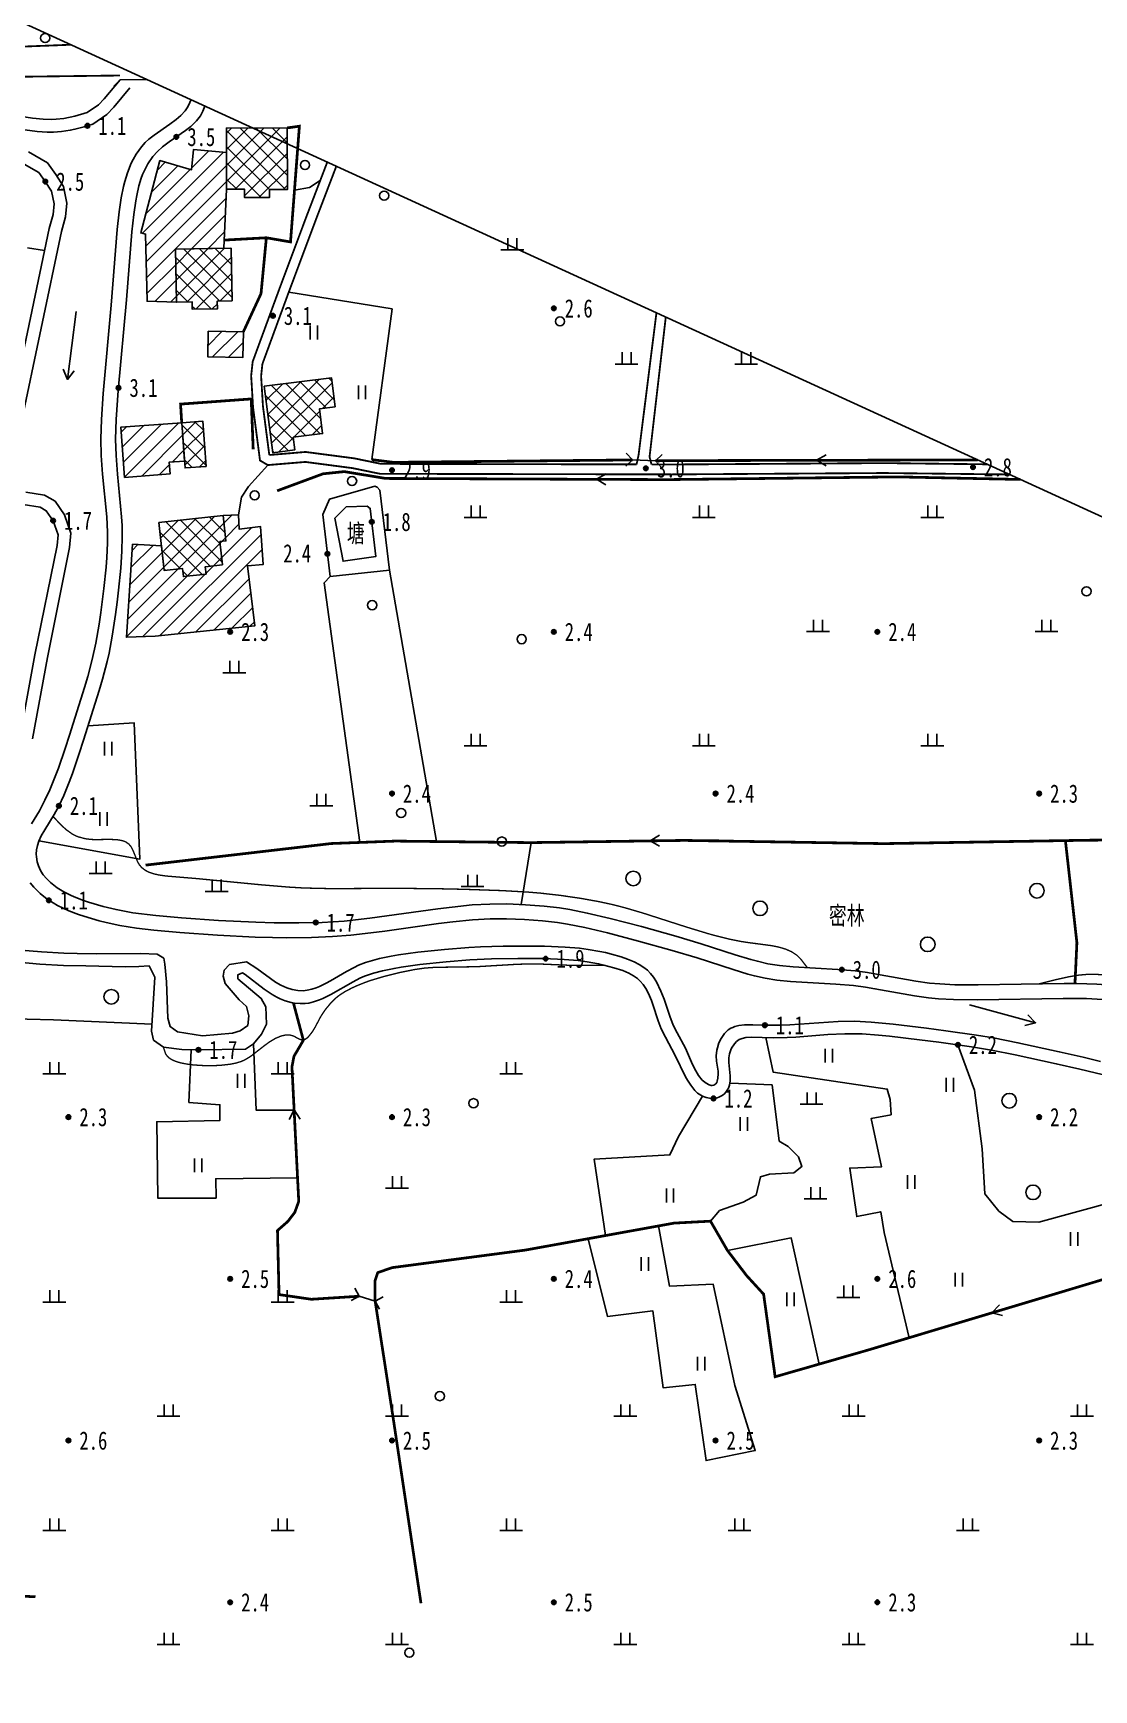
# Model space of a CAD drawing. Header units: metres. Extents: x 494039 to 619385, y 3351420 to 3402703.
# Drawn here: x 589162.9 to 589395.2, y 3393189.7 to 3393552.6 of the extents above; entities that cross this region are included whole.
import ezdxf
from ezdxf.enums import TextEntityAlignment as Align

# ---------------------------------------------------------------- set-up
doc = ezdxf.new("R2010")
doc.units = ezdxf.units.M
for name, pattern in [('2180', [0]), ('2430', [0]), ('8521', [0]), ('9610', [0])]:
    doc.linetypes.add(name, pattern=pattern)
for name, color, linetype in [('210100', 130, 'Continuous'), ('220200', 130, 'Continuous'), ('220900', 130, '2180'), ('230102', 141, 'Continuous'), ('261301', 141, 'Continuous'), ('310300', 8, 'Continuous'), ('310500', 8, 'Continuous'), ('380201', 8, '2430'), ('420500', 8, 'Continuous'), ('430300', 8, 'Continuous'), ('510301', 8, 'Continuous'), ('720100', 8, 'Continuous'), ('760201', 8, '8521'), ('810100', 8, '9610'), ('810302', 8, 'Continuous'), ('810501', 8, 'Continuous'), ('810502', 8, 'Continuous'), ('810600', 8, 'Continuous'), ('范围线', 8, 'Continuous')]:
    doc.layers.add(name, color=color, linetype=linetype)
doc.layers.add('710101', color=8, linetype='Continuous', lineweight=0)
pattern_1 = [(45, (0, 0), (-1.767766953, 1.767766953), []), (135, (0, 0), (-1.767766953, -1.767766953), [])]
pattern_2 = [(45, (0, 0), (-1.767766953, 1.767766953), [])]

# ---------------------------------------------------------------- blocks, each defined once
blk = doc.blocks.new('gc170')
at = {"linetype": 'Continuous'}
blk.add_circle((0, 0), 0.5, dxfattribs=at)
blk = doc.blocks.new('gu')
at = {"flags": 128}
for points in [[(3.75, 0), (-3.75, 0)], [(2.71, -0.6), (3.75, 0), (3.75, 0), (2.71, 0.6)]]:
    blk.add_lwpolyline(points, dxfattribs=at)
blk = doc.blocks.new('p_point')
for radius in [0.25, 0.2, 0.15, 0.1, 0.05]:
    blk.add_circle((0, 0), radius)
blk.add_point((0, 0))
blk = doc.blocks.new('vm')
at = {"linetype": 'Continuous'}
for p, q in [((1.25, 0), (-1.25, 0)), ((-0.5, 0), (-0.5, 1.3)), ((0.5, 1.3), (0.5, 0))]:
    blk.add_line(p, q, dxfattribs=at)
blk = doc.blocks.new('v1')
blk.add_circle((0, 0), 0.8)
blk = doc.blocks.new('ve')
at = {"color": 0, "linetype": 'Continuous'}
for p, q in [((-0.4, 1.5), (-0.4, 0)), ((0.4, 0), (0.4, 1.5))]:
    blk.add_line(p, q, dxfattribs=at)
blk = doc.blocks.new('1-3&1-4')
at = {"layer": '310300', "linetype": 'Continuous'}
h = blk.add_hatch(dxfattribs=at)
h.set_pattern_fill('ANSI31', color=8, scale=20, style=0)
h.set_pattern_definition(pattern_2)
h.paths.add_polyline_path([(589194.3154, 3393493.6277), (589187.878, 3393493.8439), (589187.5489, 3393508.5746), (589186.4876, 3393508.8322), (589190.687, 3393524.6682), (589197.6338, 3393522.6631), (589198.0729, 3393527.1309), (589205.2813, 3393526.4192), (589205.3072, 3393518.3881), (589204.7002, 3393505.4847), (589194.0874, 3393505.2769)])
h = blk.add_hatch(dxfattribs=at)
h.set_pattern_fill('ANSI31', color=8, scale=20, style=0)
h.set_pattern_definition(pattern_2)
h.paths.add_polyline_path([(589201.2917, 3393487.309), (589208.9766, 3393487.1752), (589208.8786, 3393481.5486), (589201.1937, 3393481.6824)])
h = blk.add_hatch(dxfattribs=at)
h.set_pattern_fill('ANSI31', color=8, scale=20, style=0)
h.set_pattern_definition(pattern_2)
h.paths.add_polyline_path([(589196.1033, 3393458.8485), (589192.7213, 3393458.595), (589192.9134, 3393456.0325), (589182.9457, 3393455.2853), (589182.1239, 3393466.2489), (589195.4736, 3393467.2495)])
h = blk.add_hatch(dxfattribs=at)
h.set_pattern_fill('ANSI31', color=8, scale=20, style=0)
h.set_pattern_definition(pattern_2)
h.paths.add_polyline_path([(589191.043, 3393440.2641), (589184.7032, 3393440.614), (589183.3488, 3393420.2544), (589189.6848, 3393420.5147), (589211.5204, 3393422.7708), (589209.8637, 3393435.8735), (589213.3094, 3393436.1609), (589212.7326, 3393444.4907), (589208.0502, 3393443.957), (589207.9151, 3393447.0443), (589204.527, 3393446.9199), (589205.1452, 3393441.3507), (589203.8288, 3393441.2045), (589204.3914, 3393436.1368), (589200.6259, 3393435.7188), (589200.8051, 3393434.1051), (589195.8409, 3393433.554), (589195.6477, 3393435.2946), (589191.644, 3393434.8501)])
at = {"layer": '310500', "linetype": 'Continuous'}
h = blk.add_hatch(dxfattribs=at)
h.set_pattern_fill('ANSI37', color=8, scale=20, style=0)
h.set_pattern_definition(pattern_1)
h.paths.add_polyline_path([(589214.6843, 3393518.3186), (589214.69, 3393516.5705), (589209.2324, 3393516.5529), (589209.2265, 3393518.4007), (589205.3072, 3393518.3881), (589205.264, 3393531.785), (589218.5902, 3393531.828), (589218.6337, 3393518.3314)])
h = blk.add_hatch(dxfattribs=at)
h.set_pattern_fill('ANSI37', color=8, scale=20, style=0)
h.set_pattern_definition(pattern_1)
h.paths.add_polyline_path([(589206.2775, 3393505.5156), (589206.5035, 3393493.9722), (589203.2685, 3393493.9089), (589203.302, 3393492.196), (589197.7965, 3393492.0882), (589197.765, 3393493.6952), (589194.3154, 3393493.6277), (589194.0874, 3393505.2769)])
h = blk.add_hatch(dxfattribs=at)
h.set_pattern_fill('ANSI37', color=8, scale=20, style=0)
h.set_pattern_definition(pattern_1)
h.paths.add_polyline_path([(589229.0683, 3393470.7175), (589225.6337, 3393470.2802), (589226.3216, 3393464.8769), (589219.8866, 3393464.0577), (589220.24, 3393461.2814), (589215.4097, 3393460.6665), (589213.5564, 3393475.2243), (589228.2564, 3393477.0956)])
h = blk.add_hatch(dxfattribs=at)
h.set_pattern_fill('ANSI37', color=8, scale=20, style=0)
h.set_pattern_definition(pattern_1)
h.paths.add_polyline_path([(589200.8082, 3393457.6951), (589196.2156, 3393457.3508), (589195.4736, 3393467.2495), (589200.0663, 3393467.5937)])
h = blk.add_hatch(dxfattribs=at)
h.set_pattern_fill('ANSI37', color=8, scale=20, style=0)
h.set_pattern_definition(pattern_1)
h.paths.add_polyline_path([(589200.6259, 3393435.7188), (589200.8051, 3393434.1051), (589195.8409, 3393433.554), (589195.6477, 3393435.2946), (589191.644, 3393434.8501), (589190.4773, 3393445.3603), (589204.527, 3393446.9199), (589205.1452, 3393441.3507), (589203.8288, 3393441.2045), (589204.3914, 3393436.1368)])
at = {"layer": '210100', "color": 141, "linetype": 'Continuous', "elevation": 0.8, "flags": 128}
for points in [[(589184.1072, 3393540.6129), (589180.5795, 3393536.3808), (589179.0624, 3393534.7917), (589175.9933, 3393532.6592), (589174.0913, 3393532.0763), (589172.0874, 3393531.5457), (589171.0587, 3393531.3224), (589169.1414, 3393531.0238), (589167.4052, 3393530.8901), (589165.9874, 3393530.8909), (589163.8485, 3393531.0387), (589161.1043, 3393531.3858)], [(589161.9159, 3393526.5714), (589166.0682, 3393524.1558), (589167.9002, 3393521.6255), (589169.5642, 3393519.0006), (589170.3407, 3393515.356), (589170.0351, 3393512.3301), (589169.1482, 3393509.1472), (589160.2806, 3393466.8012)], [(589161.3091, 3393452.0338), (589165.443, 3393451.3918), (589167.7501, 3393450.065), (589169.8023, 3393447.0569), (589171.2152, 3393443.0349), (589170.9335, 3393439.9311), (589166.0542, 3393415.8485), (589162.7661, 3393398.0076)], [(589397.1149, 3393340.9418), (589393.5987, 3393341.1107), (589388.5032, 3393341.1577), (589369.7088, 3393340.8586), (589364.5002, 3393340.9144), (589361.1971, 3393341.0748), (589358.9794, 3393341.2752), (589355.9573, 3393341.6902), (589347.2527, 3393343.2515), (589345.2386, 3393343.5878), (589342.5429, 3393343.9616), (589338.7368, 3393344.2976), (589328.8124, 3393344.861), (589325.7857, 3393345.1641), (589323.2411, 3393345.5657), (589320.8847, 3393346.0973), (589319.4226, 3393346.4887), (589316.2245, 3393347.4534), (589308.3721, 3393350.0176), (589302.8569, 3393351.6675), (589295.469, 3393353.719), (589288.6731, 3393355.4854), (589283.709, 3393356.6555), (589279.9628, 3393357.408), (589277.7528, 3393357.7652), (589274.4902, 3393358.1504), (589270.5513, 3393358.446), (589266.6018, 3393358.5922), (589262.9834, 3393358.5828), (589259.1774, 3393358.3752), (589254.8276, 3393357.9334), (589251.7262, 3393357.5434), (589239.9539, 3393355.8946), (589236.854, 3393355.4842), (589232.5077, 3393354.9881), (589228.5082, 3393354.6782), (589223.9279, 3393354.4978), (589218.4234, 3393354.4405), (589215.3646, 3393354.4756), (589211.5506, 3393354.5912), (589203.2916, 3393355.0068), (589195.0432, 3393355.5663), (589189.3488, 3393356.0781), (589185.569, 3393356.5358), (589181.9574, 3393357.1359), (589178.8997, 3393357.7961), (589177.3807, 3393358.1752), (589174.018, 3393359.1537), (589172.8786, 3393359.5382), (589170.7924, 3393360.3337), (589168.3071, 3393361.4945), (589166.3897, 3393362.6365), (589165.6466, 3393363.165), (589164.4671, 3393364.1302), (589163.073, 3393365.5363), (589162.315, 3393366.4869)], [(589162.57, 3393379.3615), (589164.3328, 3393382.2676), (589165.5328, 3393384.5443), (589166.5937, 3393386.8656), (589167.1821, 3393388.2739), (589168.4577, 3393391.591), (589169.9694, 3393395.8975), (589170.9294, 3393398.7845), (589174.2177, 3393409.2777), (589174.9115, 3393411.6628), (589175.8996, 3393415.3707), (589176.6891, 3393418.9611), (589177.4078, 3393423.0979), (589177.7917, 3393425.6972), (589178.4488, 3393430.9132), (589178.9115, 3393435.6175), (589179.0647, 3393437.7096), (589179.2055, 3393440.8478), (589179.2096, 3393443.312), (589179.042, 3393446.6632), (589178.1579, 3393455.9671), (589177.8475, 3393460.0606), (589177.7663, 3393463.691), (589177.8995, 3393467.9749), (589178.2796, 3393473.6877), (589180.0102, 3393492.9684), (589181.3376, 3393509.5512), (589181.7664, 3393513.4119), (589182.241, 3393516.5322), (589182.7417, 3393518.9949), (589183.021, 3393520.1182), (589183.5728, 3393521.9611), (589184.4188, 3393524.1042), (589184.8121, 3393524.9038), (589185.4772, 3393526.066), (589186.6489, 3393527.6998), (589187.4754, 3393528.6144), (589188.2702, 3393529.3507), (589189.4226, 3393530.2647), (589192.883, 3393532.6446), (589194.2442, 3393533.648), (589195.31, 3393534.5726), (589196.2354, 3393535.5916), (589196.8215, 3393536.4658), (589197.2628, 3393537.3795), (589197.4723, 3393537.9311), (589197.4931, 3393538.0016)], [(589158.4625, 3393351.8957), (589164.7875, 3393351.3183), (589169.6834, 3393351.0507), (589172.5502, 3393350.9563), (589176.8514, 3393350.9007), (589186.5476, 3393350.9824), (589190.091, 3393350.8689)], [(589190.091, 3393350.8689), (589191.5277, 3393349.9601), (589191.7923, 3393348.6372), (589192.1451, 3393344.7566), (589192.4097, 3393336.8191), (589192.9389, 3393334.967), (589194.5264, 3393333.8205), (589199.9944, 3393332.9386), (589206.609, 3393333.5559), (589208.2847, 3393334.0851), (589209.9604, 3393335.2316), (589210.1368, 3393337.3483), (589209.6958, 3393339.3768), (589208.0201, 3393340.8761), (589205.0215, 3393344.4038), (589204.5805, 3393345.9913), (589204.7569, 3393347.3143), (589205.9034, 3393348.549), (589209.657, 3393349.1594)], [(589209.657, 3393349.1594), (589211.8879, 3393347.7212), (589216.0221, 3393344.7291), (589217.1598, 3393344.05), (589218.5232, 3393343.4377), (589219.6949, 3393343.089), (589220.8936, 3393342.8856), (589222.087, 3393342.8456), (589222.9431, 3393342.9314), (589223.9495, 3393343.1498), (589224.9348, 3393343.4702), (589225.6628, 3393343.7644), (589227.0979, 3393344.4573), (589228.0441, 3393344.9745), (589231.5752, 3393347.0504), (589233.2459, 3393347.957), (589234.2172, 3393348.4163), (589235.704, 3393348.9985), (589236.7119, 3393349.3254), (589238.7575, 3393349.8688), (589241.3545, 3393350.4004), (589242.927, 3393350.6654), (589247.1525, 3393351.2483), (589253.0011, 3393351.8759), (589258.3314, 3393352.3132), (589260.9165, 3393352.4606), (589265.893, 3393352.6016), (589269.0576, 3393352.6275), (589274.9271, 3393352.5727), (589279.4274, 3393352.3982), (589282.5613, 3393352.1433), (589284.4706, 3393351.898), (589287.0189, 3393351.4535), (589288.2875, 3393351.182), (589289.5521, 3393350.8746), (589291.7097, 3393350.2494), (589293.0599, 3393349.7764), (589294.5166, 3393349.1648), (589295.6758, 3393348.5665), (589296.6535, 3393347.943), (589297.452, 3393347.3066), (589298.1417, 3393346.6081), (589298.7641, 3393345.8169), (589299.4217, 3393344.7878), (589300.4225, 3393342.7719), (589301.1161, 3393340.9985), (589302.3407, 3393337.272), (589303.1042, 3393335.2886), (589303.9425, 3393333.6199), (589305.7789, 3393330.2654), (589307.3546, 3393326.6979), (589308.0553, 3393325.2604), (589308.6523, 3393324.2706), (589309.4679, 3393323.2669), (589310.3067, 3393322.5851), (589310.9574, 3393322.248), (589311.3959, 3393322.1031), (589311.6436, 3393322.0769), (589312.0207, 3393322.1596), (589312.4276, 3393322.4418), (589312.6437, 3393322.7639), (589312.7401, 3393323.0003), (589312.9044, 3393323.709), (589312.9468, 3393324.6674), (589312.9082, 3393325.2033), (589312.598, 3393327.3795), (589312.524, 3393328.6061), (589312.6535, 3393329.8142), (589312.7747, 3393330.3481), (589313.1214, 3393331.3898), (589313.5945, 3393332.3698), (589314.346, 3393333.4553), (589315.164, 3393334.242), (589315.7451, 3393334.6175), (589316.1461, 3393334.8102), (589316.5644, 3393334.968), (589317.4456, 3393335.1936), (589318.6934, 3393335.3461), (589320.4975, 3393335.3732), (589323.5835, 3393335.2656), (589326.737, 3393335.2968), (589328.6648, 3393335.3848), (589339.2187, 3393336.0846), (589342.8224, 3393336.1356), (589346.4432, 3393335.9534), (589351.2879, 3393335.5028), (589358.5682, 3393334.6386), (589362.8153, 3393334.0831), (589369.4782, 3393333.1265), (589373.2563, 3393332.4914), (589378.5638, 3393331.4402), (589387.6269, 3393329.4591), (589392.9009, 3393328.2536), (589396.6581, 3393327.3631)]]:
    blk.add_lwpolyline(points, dxfattribs=at)
at = {"layer": '220200', "color": 141, "linetype": 'Continuous', "const_width": 0.6, "flags": 128}
for points in [[(589216.3702, 3393452.3379), (589226.4304, 3393456.0649), (589231.0863, 3393456.545), (589240.1214, 3393455.0451), (589301.8038, 3393454.7891), (589352.3306, 3393455.3856), (589379.1102, 3393454.8253)], [(589299.2007, 3393458.938), (589369.7866, 3393459.0953)], [(589187.5568, 3393370.3446), (589228.2483, 3393375.0781), (589242.2747, 3393375.6154), (589271.9756, 3393375.2768), (589305.5245, 3393375.7617), (589349.2176, 3393375.0551), (589394.0279, 3393375.8041), (589417.3594, 3393376.0066)], [(589388.9784, 3393375.7197), (589391.4926, 3393353.3529), (589391.0718, 3393344.3955)], [(589219.9311, 3393340.1764), (589222.1166, 3393331.9875), (589220.0483, 3393328.4624), (589219.6131, 3393326.167), (589221.1006, 3393296.6952), (589220.2348, 3393294.2874), (589218.6906, 3393292.277), (589216.4444, 3393290.3133), (589216.7816, 3393276.2763), (589223.8696, 3393275.2523), (589234.353, 3393275.9182)], [(589247.8661, 3393208.6637), (589241.7737, 3393249.2585), (589237.8245, 3393274.8727), (589237.7796, 3393279.2714), (589238.4085, 3393281.0893), (589241.5271, 3393282.1777), (589270.7793, 3393286.0344), (589303.2787, 3393291.933), (589311.2626, 3393292.3597), (589314.9556, 3393285.9703), (589319.1579, 3393280.4486), (589322.8921, 3393276.3671), (589325.4162, 3393258.2771), (589345.7829, 3393264.1353), (589456.728, 3393297.4551)], [(589071.3996, 3393215.4871), (589087.8102, 3393213.8845), (589163.4563, 3393210.0783)]]:
    blk.add_lwpolyline(points, dxfattribs=at)
at = {"layer": '220200', "color": 141, "linetype": 'Continuous', "const_width": 0.6, "elevation": 3.3294, "flags": 128}
blk.add_lwpolyline([(589237.0721, 3393459.1671), (589241.825, 3393458.5706), (589294.1922, 3393459.1007)], dxfattribs=at)
at = {"layer": '220900', "color": 141, "linetype": 'Continuous'}
for p, q in [((589294.1922, 3393459.1007), (589292.8246, 3393460.5601)), ((589299.2007, 3393458.938), (589300.6601, 3393460.3056)), ((589294.1922, 3393459.1007), (589292.7328, 3393457.7331)), ((589299.2007, 3393458.938), (589300.5683, 3393457.4786)), ((589234.353, 3393275.9182), (589232.591, 3393274.9719)), ((589234.353, 3393275.9182), (589233.4067, 3393277.6802)), ((589237.8245, 3393274.8727), (589239.5865, 3393275.819)), ((589237.8245, 3393274.8727), (589238.7708, 3393273.1107))]:
    blk.add_line(p, q, dxfattribs=at)
at = {"layer": '220900', "color": 141, "linetype": '2180', "elevation": 3.3027, "flags": 128}
blk.add_lwpolyline([(589294.1922, 3393459.1007), (589299.2007, 3393458.938)], dxfattribs=at)
at = {"layer": '220900', "color": 141, "linetype": '2180', "flags": 128}
blk.add_lwpolyline([(589234.353, 3393275.9182), (589237.8245, 3393274.8727)], dxfattribs=at)
at = {"layer": '230102', "color": 141, "linetype": 'Continuous', "elevation": 3.2134, "flags": 128}
blk.add_lwpolyline([(589229.034, 3393446.3252), (589230.8023, 3393436.9138), (589237.9665, 3393437.941), (589236.7439, 3393448.4898), (589236.0733, 3393449.0036), (589231.4543, 3393448.7934)], close=True, dxfattribs=at)
at = {"layer": '310300', "color": 8, "linetype": 'Continuous', "flags": 128}
for points in [[(589194.3154, 3393493.6277), (589187.878, 3393493.8439), (589187.5489, 3393508.5746), (589186.4876, 3393508.8322), (589190.687, 3393524.6682), (589197.6338, 3393522.6631), (589198.0729, 3393527.1309), (589205.2813, 3393526.4192), (589205.3072, 3393518.3881), (589204.7002, 3393505.4847), (589194.0874, 3393505.2769)], [(589191.043, 3393440.2641), (589184.7032, 3393440.614), (589183.3488, 3393420.2544), (589189.6848, 3393420.5147), (589211.5204, 3393422.7708), (589209.8637, 3393435.8735), (589213.3094, 3393436.1609), (589212.7326, 3393444.4907), (589208.0502, 3393443.957), (589207.9151, 3393447.0443), (589204.527, 3393446.9199), (589205.1452, 3393441.3507), (589203.8288, 3393441.2045), (589204.3914, 3393436.1368), (589200.6259, 3393435.7188), (589200.8051, 3393434.1051), (589195.8409, 3393433.554), (589195.6477, 3393435.2946), (589191.644, 3393434.8501)]]:
    blk.add_lwpolyline(points, close=True, dxfattribs=at)
for points, elevation in [([(589201.2917, 3393487.309), (589208.9766, 3393487.1752), (589208.8786, 3393481.5486), (589201.1937, 3393481.6824)], 6.3939), ([(589196.1033, 3393458.8485), (589192.7213, 3393458.595), (589192.9134, 3393456.0325), (589182.9457, 3393455.2853), (589182.1239, 3393466.2489), (589195.4736, 3393467.2495)], 5.8363)]:
    blk.add_lwpolyline(points, close=True, dxfattribs=dict(at, elevation=elevation))
at = {"layer": '310500', "color": 8, "linetype": 'Continuous', "flags": 128}
for points, elevation in [([(589214.6843, 3393518.3186), (589214.69, 3393516.5705), (589209.2324, 3393516.5529), (589209.2265, 3393518.4007), (589205.3072, 3393518.3881), (589205.264, 3393531.785), (589218.5902, 3393531.828), (589218.6337, 3393518.3314)], 15.4803), ([(589206.2775, 3393505.5156), (589206.5035, 3393493.9722), (589203.2685, 3393493.9089), (589203.302, 3393492.196), (589197.7965, 3393492.0882), (589197.765, 3393493.6952), (589194.3154, 3393493.6277), (589194.0874, 3393505.2769)], 14.486), ([(589229.0683, 3393470.7175), (589225.6337, 3393470.2802), (589226.3216, 3393464.8769), (589219.8866, 3393464.0577), (589220.24, 3393461.2814), (589215.4097, 3393460.6665), (589213.5564, 3393475.2243), (589228.2564, 3393477.0956)], 14.0024), ([(589200.8082, 3393457.6951), (589196.2156, 3393457.3508), (589195.4736, 3393467.2495), (589200.0663, 3393467.5937)], 8.1923), ([(589200.6259, 3393435.7188), (589200.8051, 3393434.1051), (589195.8409, 3393433.554), (589195.6477, 3393435.2946), (589191.644, 3393434.8501), (589190.4773, 3393445.3603), (589204.527, 3393446.9199), (589205.1452, 3393441.3507), (589203.8288, 3393441.2045), (589204.3914, 3393436.1368)], 13.6033)]:
    blk.add_lwpolyline(points, close=True, dxfattribs=dict(at, elevation=elevation))
at = {"layer": '380201', "color": 8, "linetype": '2430', "const_width": 0.6, "flags": 128}
blk.add_lwpolyline([(589208.9766, 3393487.1752), (589212.8406, 3393495.5332), (589214.0091, 3393507.7623), (589219.2985, 3393506.8498), (589221.2436, 3393532.2028), (589218.5902, 3393531.828)], dxfattribs=at)
for points, elevation in [([(589204.7835, 3393507.2551), (589214.0091, 3393507.7623)], 5.7552), ([(589211.1288, 3393461.4133), (589210.6929, 3393472.4616), (589195.2215, 3393471.3293), (589195.4736, 3393467.2495)], 5.2867)]:
    blk.add_lwpolyline(points, dxfattribs=dict(at, elevation=elevation))
at = {"layer": '420500', "color": 8, "linetype": 'Continuous', "const_width": 0.4, "flags": 128}
for points in [[(589093.189, 3393548.5251), (589148.4044, 3393549.1578), (589171.1947, 3393550.0457)], [(589181.9655, 3393543.3059), (589126.3615, 3393542.6152)], [(589376.7391, 3393455.9112), (589349.32, 3393456.2325), (589302.8429, 3393455.9287), (589238.8965, 3393456.0632), (589232.901, 3393457.3025), (589222.5502, 3393458.6624), (589214.3352, 3393457.9741), (589212.6186, 3393458.9787), (589211.0963, 3393470.6546), (589210.6816, 3393477.5257), (589211.0123, 3393480.6287), (589216.8817, 3393496.628), (589222.901, 3393512.7159), (589227.3469, 3393524.3293)], [(589229.3267, 3393523.4226), (589224.9335, 3393511.9466), (589218.9195, 3393495.873), (589213.1448, 3393480.1319), (589212.8617, 3393477.4756), (589213.2609, 3393470.8608), (589214.6358, 3393460.3161), (589214.8392, 3393460.197), (589222.6016, 3393460.8475), (589233.263, 3393459.4467), (589239.1205, 3393458.236), (589295.069, 3393458.1201)], [(589299.4241, 3393491.3197), (589295.5112, 3393460.1719), (589295.069, 3393458.1201)], [(589298.3454, 3393458.1124), (589297.9162, 3393459.7662), (589301.4697, 3393490.3828)], [(589298.3454, 3393458.1124), (589302.8383, 3393458.1018), (589349.3256, 3393458.4057), (589371.8692, 3393458.1415)]]:
    blk.add_lwpolyline(points, dxfattribs=at)
at = {"layer": '430300', "color": 8, "linetype": 'Continuous'}
blk.add_line((589181.9771, 3393542.3885), (589180.5809, 3393540.9565), dxfattribs=at)
at = {"layer": '430300', "color": 8, "linetype": 'Continuous', "flags": 128}
blk.add_lwpolyline([(589187.7545, 3393542.4617), (589181.9771, 3393542.3885)], dxfattribs=at)
at = {"layer": '710101', "color": 8, "linetype": 'Continuous', "const_width": 0.3, "elevation": 2, "flags": 128}
for points in [[(589167.3076, 3393380.9886), (589169.125, 3393379.0692), (589170.2039, 3393378.0928), (589171.4936, 3393377.1742), (589172.3306, 3393376.7384), (589172.7708, 3393376.5601), (589174.3311, 3393376.1376), (589175.6683, 3393375.9693), (589176.5984, 3393375.9362), (589179.6572, 3393375.9851), (589181.2097, 3393375.9289), (589182.2241, 3393375.7708), (589182.9568, 3393375.5402), (589183.2915, 3393375.3822), (589183.8873, 3393374.9652), (589184.396, 3393374.3565), (589184.7781, 3393373.6364), (589185.8017, 3393371.0987), (589186.1733, 3393370.4505), (589186.7102, 3393369.8169), (589187.4914, 3393369.2163), (589188.2377, 3393368.8287), (589189.2256, 3393368.4754), (589190.4751, 3393368.1855), (589192.1805, 3393367.9492), (589198.7641, 3393367.4026), (589212.8813, 3393366.036), (589218.9502, 3393365.5289), (589222.2825, 3393365.333), (589228.1816, 3393365.1981), (589242.7152, 3393365.2706), (589252.2257, 3393365.1642), (589257.2888, 3393365.0506), (589265.5102, 3393364.7699), (589271.1984, 3393364.4463), (589274.0568, 3393364.2084), (589278.3638, 3393363.7211), (589282.983, 3393363.0454), (589286.9101, 3393362.3366), (589289.8221, 3393361.7037), (589292.4503, 3393361.0287), (589296.4426, 3393359.8558), (589306.0768, 3393356.7579), (589310.6695, 3393355.359), (589312.4181, 3393354.8732), (589315.3824, 3393354.1399), (589317.8161, 3393353.6496), (589319.0605, 3393353.4474), (589324.6621, 3393352.7046), (589326.3655, 3393352.3537), (589327.7469, 3393351.9362), (589329.0277, 3393351.369), (589330.178, 3393350.607), (589331.0363, 3393349.7611), (589332.4756, 3393347.8667)], [(589383.0895, 3393344.3183), (589386.4577, 3393345.1608), (589389.6159, 3393345.8664), (589391.9325, 3393346.2545), (589393.618, 3393346.4067), (589394.7597, 3393346.4441), (589397.0454, 3393346.3569)], [(589288.2286, 3393348.3934), (589281.3274, 3393348.3667), (589274.1898, 3393348.6746), (589271.967, 3393348.7216), (589268.7417, 3393348.6176), (589260.0533, 3393348.0987), (589250.8981, 3393347.955), (589248.6868, 3393347.7956), (589246.3004, 3393347.4487), (589243.2192, 3393346.8205), (589239.9223, 3393346.0059), (589236.736, 3393345.0505), (589235.6481, 3393344.6625), (589233.6602, 3393343.8565), (589232.763, 3393343.4442), (589231.3112, 3393342.6848), (589230.2062, 3393341.9909), (589229.5515, 3393341.5042), (589229.0357, 3393341.0644), (589228.1479, 3393340.1842), (589226.8475, 3393338.5988), (589225.9249, 3393337.1885), (589224.7151, 3393334.903), (589224.0766, 3393333.8422), (589223.2152, 3393332.7567), (589222.9563, 3393332.5089), (589222.5, 3393332.1866), (589222.0549, 3393332.0435), (589221.5996, 3393332.0927), (589221.0493, 3393332.3288), (589219.9498, 3393332.9194), (589219.1889, 3393333.1268), (589218.4594, 3393333.1503), (589218.0522, 3393333.1047), (589217.2422, 3393332.9124), (589215.9913, 3393332.3963), (589214.7356, 3393331.6508), (589213.5012, 3393330.7472), (589210.6188, 3393328.4942), (589209.2518, 3393327.6649), (589208.4668, 3393327.3277), (589207.351, 3393326.9888), (589205.9572, 3393326.715), (589204.0349, 3393326.5054), (589202.8063, 3393326.4403), (589200.2979, 3393326.4353), (589197.9771, 3393326.5858), (589196.8004, 3393326.7332), (589195.2472, 3393327.0313), (589194.1123, 3393327.3724), (589193.2907, 3393327.7405), (589192.7501, 3393328.0873), (589192.2955, 3393328.5085), (589191.9491, 3393329.0193), (589191.4618, 3393330.501)]]:
    blk.add_lwpolyline(points, dxfattribs=at)
at = {"layer": '760201', "color": 8, "linetype": '8521', "flags": 128}
for points in [[(589181.9771, 3393542.3885), (589178.5092, 3393538.2282), (589177.25, 3393536.9092), (589174.7909, 3393535.2005), (589172.0508, 3393534.3959), (589169.6823, 3393533.9091), (589167.9879, 3393533.7213), (589166.9261, 3393533.6779), (589165.1423, 3393533.73), (589162.7699, 3393533.962), (589159.5147, 3393534.4475), (589157.151, 3393534.8651), (589152.4366, 3393535.7921), (589147.8154, 3393536.7679), (589144.7292, 3393537.3231), (589142.6528, 3393537.5666), (589140.1938, 3393537.6649), (589135.9426, 3393537.6798), (589127.4987, 3393536.5349), (589126.0415, 3393535.7079), (589125.5116, 3393534.8047), (589125.0208, 3393532.3137), (589122.6329, 3393523.6806), (589123.1518, 3393523.0128), (589124.8466, 3393522.021), (589136.1565, 3393519.5659), (589138.3825, 3393523.3599), (589139.9023, 3393525.0188), (589141.3636, 3393525.8019), (589142.909, 3393526.2627), (589143.905, 3393526.408), (589160.9841, 3393523.9052), (589164.1663, 3393522.054), (589165.6038, 3393520.0686), (589166.9556, 3393517.9361), (589167.538, 3393515.2027), (589167.2999, 3393512.8453), (589166.4526, 3393509.8043), (589157.5929, 3393467.4959), (589153.1374, 3393453.2261), (589153.6993, 3393451.9378), (589157.323, 3393450.1547), (589160.7656, 3393449.3118), (589164.5077, 3393448.7307), (589165.8171, 3393447.9776), (589167.3065, 3393445.7946), (589168.3989, 3393442.6849), (589168.1854, 3393440.333), (589163.3314, 3393416.3752), (589160.0807, 3393398.7368), (589158.6072, 3393394.6748), (589157.6386, 3393391.7816), (589155.7859, 3393388.3134), (589141.2321, 3393366.2874), (589131.9214, 3393353.5253), (589121.5649, 3393340.3536)], [(589434.5095, 3393413.8253), (589432.6335, 3393409.7127), (589430.8744, 3393404.4763), (589430.8447, 3393403.1823), (589431.0366, 3393399.2815), (589430.485, 3393386.7023), (589430.3489, 3393384.306), (589430.0953, 3393381.4948), (589429.802, 3393379.575), (589429.4152, 3393377.8967), (589429.0205, 3393376.6614), (589428.3597, 3393375.0233), (589427.8542, 3393374.0885), (589427.3297, 3393373.3279), (589426.9878, 3393372.917), (589425.7596, 3393371.7427), (589424.4723, 3393370.7504), (589422.603, 3393369.4313), (589418.9553, 3393367.0611), (589417.9749, 3393366.3066), (589417.2388, 3393365.611), (589416.6619, 3393364.9254), (589416.1276, 3393364.1063), (589415.7361, 3393363.2939), (589415.4827, 3393362.5156), (589415.3556, 3393361.7936), (589415.323, 3393361.2651), (589415.3829, 3393360.1992), (589415.6054, 3393358.9906), (589415.7801, 3393358.3171), (589417.0585, 3393354.2898), (589417.3401, 3393353.2892), (589417.7638, 3393351.4532), (589418.0163, 3393349.7662), (589418.0828, 3393348.9103), (589418.0672, 3393347.1615), (589417.8921, 3393345.8319), (589417.6317, 3393344.8742), (589417.3062, 3393344.139), (589416.9611, 3393343.6117), (589416.4922, 3393343.1208), (589415.9284, 3393342.7124), (589415.2137, 3393342.3426), (589414.2097, 3393341.9862), (589413.1249, 3393341.7545), (589412.5491, 3393341.6866), (589411.7337, 3393341.6493), (589410.2873, 3393341.733), (589408.6696, 3393341.999), (589407.7735, 3393342.2005), (589404.0126, 3393343.1915), (589402.5429, 3393343.5287), (589401.367, 3393343.7425), (589399.0039, 3393344.0499), (589395.8362, 3393344.281), (589391.4622, 3393344.3953), (589388.6727, 3393344.3967), (589369.8968, 3393344.0955), (589364.73, 3393344.1507), (589361.4533, 3393344.3092), (589359.2531, 3393344.5075), (589356.2526, 3393344.9196), (589347.6101, 3393346.4699), (589345.6104, 3393346.8038), (589342.9339, 3393347.1748), (589339.1691, 3393347.5068), (589329.3524, 3393348.0639), (589326.3586, 3393348.3638), (589323.8438, 3393348.7612), (589321.53, 3393349.284), (589320.0945, 3393349.6686), (589316.6695, 3393350.707), (589309.2248, 3393353.1381), (589303.6418, 3393354.8032), (589296.163, 3393356.8737), (589289.2847, 3393358.6616), (589284.2614, 3393359.8502), (589280.4708, 3393360.6165), (589278.2266, 3393360.9814), (589274.8453, 3393361.38), (589270.7625, 3393361.6847), (589266.669, 3393361.837), (589262.9187, 3393361.8288), (589259.0558, 3393361.617), (589254.6898, 3393361.171), (589251.5769, 3393360.7789), (589236.6482, 3393358.7152), (589231.0368, 3393358.1031), (589226.2298, 3393357.8119), (589221.1403, 3393357.6888), (589215.7472, 3393357.707), (589211.6841, 3393357.8265), (589203.5345, 3393358.2365), (589195.3949, 3393358.7878), (589189.7751, 3393359.2923), (589184.8054, 3393359.9293), (589181.1141, 3393360.6203), (589178.2464, 3393361.3032), (589175.0913, 3393362.2209), (589173.9388, 3393362.6114), (589171.9543, 3393363.381), (589171.1211, 3393363.7517), (589169.6296, 3393364.5108), (589168.2261, 3393365.3774), (589166.7087, 3393366.563), (589165.8537, 3393367.4062), (589165.1704, 3393368.235), (589164.6486, 3393369.0306), (589164.3203, 3393369.6661), (589164.1092, 3393370.1784), (589163.8341, 3393371.0921), (589163.6563, 3393372.1881), (589163.6278, 3393372.7378), (589163.6796, 3393373.6761), (589163.8718, 3393374.6326), (589164.1817, 3393375.5597), (589164.7345, 3393376.7613), (589165.4861, 3393378.082), (589167.573, 3393381.4428), (589168.5551, 3393383.2845), (589169.643, 3393385.6299), (589170.8088, 3393388.4876), (589171.5284, 3393390.4106), (589173.0432, 3393394.7703), (589174.0028, 3393397.6931), (589177.3947, 3393408.6134), (589178.1108, 3393411.0832), (589179.1275, 3393414.9231), (589179.5605, 3393416.8111), (589180.264, 3393420.4944), (589180.9975, 3393425.2678), (589181.349, 3393427.9299), (589181.6666, 3393430.5963), (589182.1432, 3393435.4016), (589182.3933, 3393439.1412), (589182.4697, 3393442.3464), (589182.4046, 3393444.749), (589182.2901, 3393446.6171), (589181.4018, 3393455.9541), (589181.0905, 3393460.0624), (589181.0111, 3393463.6821), (589181.1454, 3393467.9341), (589181.58, 3393474.313), (589183.3598, 3393494.1562), (589184.5508, 3393509.0727), (589184.9691, 3393512.8702), (589185.4083, 3393515.8244), (589185.635, 3393517.0425), (589186.1103, 3393519.1069), (589186.6163, 3393520.7896), (589186.917, 3393521.6127), (589187.4427, 3393522.821), (589188.0453, 3393523.9455), (589189.1272, 3393525.5295), (589190.148, 3393526.6754), (589191.2838, 3393527.6881), (589192.7199, 3393528.7681), (589196.3154, 3393531.2436), (589197.4926, 3393532.1661), (589198.7136, 3393533.3429), (589199.5705, 3393534.4811), (589200.0968, 3393535.4942), (589200.5126, 3393536.6188)], [(589025.6517, 3393166.6361), (589027.8755, 3393170.8889), (589029.7021, 3393174.0181), (589030.3071, 3393174.9391), (589031.2701, 3393176.2666), (589032.3189, 3393177.5104), (589032.8838, 3393178.0928), (589034.126, 3393179.2532), (589035.4196, 3393180.2713), (589036.2677, 3393180.8695), (589038.206, 3393182.1175), (589043.1621, 3393185.128), (589045.0709, 3393186.4032), (589046.6112, 3393187.5561), (589047.797, 3393188.5701), (589048.8916, 3393189.6683), (589050.1932, 3393191.2727), (589051.1688, 3393192.7072), (589051.7157, 3393193.6008), (589052.7372, 3393195.4457), (589053.8233, 3393197.672), (589054.9361, 3393200.2862), (589055.7886, 3393202.6191), (589056.4095, 3393204.6467), (589056.827, 3393206.3255), (589057.9791, 3393212.151), (589058.5475, 3393214.5762), (589058.9339, 3393215.8741), (589059.3674, 3393217.0747), (589060.1351, 3393218.85), (589060.5982, 3393219.8032), (589061.8514, 3393222.1498), (589062.647, 3393223.5371), (589066.1184, 3393229.3301), (589068.2964, 3393233.2229), (589069.6061, 3393236.0093), (589071.5675, 3393240.6529), (589072.3824, 3393242.2961), (589073.0678, 3393243.4725), (589074.0637, 3393244.9656), (589075.5096, 3393246.8857), (589077.6305, 3393249.4472), (589082.061, 3393254.6254), (589084.521, 3393257.7292), (589087.1543, 3393261.2442), (589088.6955, 3393263.3785), (589091.1948, 3393266.9798), (589093.1065, 3393269.9162), (589094.4588, 3393272.1693), (589098.3826, 3393279.4823), (589099.3212, 3393281.0913), (589100.2925, 3393282.6056), (589101.9458, 3393284.9503), (589103.095, 3393286.4834), (589108.7633, 3393293.8258), (589111.8089, 3393298.137), (589117.2606, 3393306.4206), (589129.1403, 3393324.8653), (589131.6968, 3393328.7542), (589135.1609, 3393333.8949), (589137.8902, 3393337.7311), (589139.7192, 3393340.111), (589141.9482, 3393342.7013), (589143.0856, 3393343.8613), (589143.925, 3393344.6417), (589144.6509, 3393345.2686), (589146.0106, 3393346.3315), (589147.2704, 3393347.1878), (589148.5747, 3393347.9374), (589149.7516, 3393348.483), (589150.7877, 3393348.8498), (589151.8298, 3393349.1044), (589153.1579, 3393349.2909), (589154.968, 3393349.3678), (589156.1159, 3393349.3424), (589158.9007, 3393349.1398), (589164.4323, 3393348.6407), (589169.6239, 3393348.3944), (589174.5027, 3393348.2539), (589183.0668, 3393348.0636), (589186.0889, 3393348.1417), (589188.3464, 3393348.3178)], [(589188.3464, 3393348.3178), (589189.6127, 3393345.7882), (589188.8729, 3393333.9602), (589189.3064, 3393332.0061), (589191.4618, 3393330.501), (589195.514, 3393329.9497), (589199.1295, 3393329.8971), (589209.4335, 3393330.0571), (589211.2024, 3393331.2073), (589212.9432, 3393333.3456), (589214.0726, 3393335.4776), (589213.9073, 3393339.3393), (589212.8997, 3393341.1438), (589207.7837, 3393345.4754), (589207.7931, 3393346.32), (589208.7602, 3393346.7253), (589209.3934, 3393346.3545), (589213.5493, 3393343.1766)], [(589213.5493, 3393343.1766), (589215.2815, 3393342.0033), (589216.3037, 3393341.4143), (589217.051, 3393341.0521), (589218.124, 3393340.6354), (589219.4627, 3393340.263), (589220.1432, 3393340.1332), (589221.3933, 3393340.0038), (589222.5151, 3393340.0243), (589223.3134, 3393340.1311), (589224.3548, 3393340.3793), (589225.6272, 3393340.8254), (589226.3786, 3393341.1496), (589228.1078, 3393342.0227), (589233.0021, 3393344.8196), (589234.4997, 3393345.5714), (589235.4873, 3393345.9948), (589237.4456, 3393346.6679), (589239.4443, 3393347.195), (589241.9808, 3393347.7154), (589243.5168, 3393347.9763), (589247.644, 3393348.5523), (589253.3576, 3393349.1722), (589258.5658, 3393349.6026), (589263.3055, 3393349.8318), (589269.0559, 3393349.9187), (589274.7966, 3393349.8652), (589279.1972, 3393349.6907), (589282.2609, 3393349.438), (589284.2249, 3393349.182), (589286.7588, 3393348.7282), (589287.9361, 3393348.4672), (589290.1132, 3393347.8853), (589292.0412, 3393347.2322), (589293.3467, 3393346.6721), (589294.3895, 3393346.1052), (589295.2615, 3393345.4955), (589295.8716, 3393344.9468), (589296.504, 3393344.2094), (589297.0965, 3393343.3237), (589297.6809, 3393342.2293), (589298.324, 3393340.7308), (589298.6566, 3393339.8256), (589299.833, 3393336.2499), (589300.4789, 3393334.5189), (589301.3736, 3393332.6405), (589303.5587, 3393328.6523), (589305.8009, 3393323.9947), (589306.2263, 3393323.2213), (589306.9198, 3393322.1266), (589307.8465, 3393320.9906), (589308.4516, 3393320.4329), (589309.1258, 3393319.959), (589309.537, 3393319.737), (589310.2784, 3393319.4457), (589311.0674, 3393319.2722), (589311.4712, 3393319.2372), (589311.9824, 3393319.2488), (589312.7432, 3393319.3912), (589313.1104, 3393319.5163), (589313.7052, 3393319.8097), (589314.2386, 3393320.1983), (589314.6397, 3393320.6133), (589315.182, 3393321.4825), (589315.4328, 3393322.1542), (589315.6028, 3393323.1322), (589315.5876, 3393324.2039), (589315.2478, 3393327.1457), (589315.2731, 3393328.1292), (589315.4308, 3393329.0116), (589315.7119, 3393329.8689), (589315.8954, 3393330.2765), (589316.4977, 3393331.2289), (589316.9541, 3393331.7085), (589317.2372, 3393331.9315), (589317.5362, 3393332.118), (589318.1836, 3393332.399), (589319.008, 3393332.5975), (589320.1498, 3393332.6988), (589324.9898, 3393332.5275), (589328.0792, 3393332.5867), (589329.9652, 3393332.6892), (589336.9854, 3393333.2195), (589340.6537, 3393333.4097), (589342.7175, 3393333.4223), (589344.4981, 3393333.3628), (589348.0744, 3393333.1102), (589350.4655, 3393332.8789), (589357.0541, 3393332.1119), (589361.2496, 3393331.568), (589368.432, 3393330.5455), (589372.7609, 3393329.8219), (589378.0052, 3393328.7832), (589386.9584, 3393326.8274), (589392.1675, 3393325.636), (589398.8349, 3393324.0179), (589401.0412, 3393323.4336), (589403.9578, 3393322.5861), (589405.4002, 3393322.1185), (589407.5338, 3393321.3352), (589408.9289, 3393320.7379), (589410.0397, 3393320.1994), (589416.1356, 3393316.8578), (589417.9101, 3393316.0052), (589419.2746, 3393315.4643), (589420.1882, 3393315.1746), (589421.5081, 3393314.8631), (589422.4048, 3393314.7124), (589424.2259, 3393314.532), (589426.0688, 3393314.502), (589427.9168, 3393314.6228), (589428.8378, 3393314.7442), (589430.2097, 3393315.0128), (589431.5162, 3393315.3851), (589433.0911, 3393315.9907), (589435.8331, 3393317.186), (589436.6796, 3393317.5164), (589437.8593, 3393317.8867), (589438.8668, 3393318.0799), (589439.7047, 3393318.123), (589440.459, 3393318.05), (589441.336, 3393317.8377), (589442.2052, 3393317.5099), (589443.3444, 3393316.9264), (589444.4502, 3393316.211), (589445.5094, 3393315.3956), (589446.5065, 3393314.5073), (589447.4261, 3393313.5681), (589448.0672, 3393312.8384), (589449.2499, 3393311.3283), (589451.0089, 3393308.7028), (589452.4413, 3393306.2627), (589453.1933, 3393304.8846), (589455.1645, 3393300.9567), (589457.2263, 3393296.3062), (589459.8852, 3393289.8205), (589467.2109, 3393271.4559), (589489.1132, 3393232.8386)]]:
    blk.add_lwpolyline(points, dxfattribs=at)
at = {"layer": '760201', "color": 8, "linetype": '8521', "elevation": 3.3473, "flags": 128}
blk.add_lwpolyline([(589226.3427, 3393447.1362), (589227.9736, 3393433.557), (589240.9414, 3393434.9503), (589238.8206, 3393452.458), (589238.2561, 3393453.1525), (589237.7508, 3393453.3268), (589227.8366, 3393450.5105)], close=True, dxfattribs=at)
at = {"layer": '810100', "color": 8, "linetype": '9610', "flags": 128}
for points in [[(589220.1699, 3393518.2071), (589223.4269, 3393518.7529), (589225.8154, 3393520.3289)], [(589237.0721, 3393459.1671), (589241.5437, 3393492.1738), (589218.9195, 3393495.873)], [(589227.9736, 3393433.557), (589226.6873, 3393432.1562), (589234.5057, 3393375.3178)], [(589175.0051, 3393400.8458), (589185.0978, 3393401.491), (589186.3188, 3393371.6714), (589164.2172, 3393375.6425)], [(589140.8399, 3393341.4562), (589152.4717, 3393337.7476), (589161.625, 3393336.5755), (589167.397, 3393336.4734), (589188.9743, 3393335.4946)], [(589197.5148, 3393329.9206), (589197.0489, 3393318.3845), (589203.8568, 3393317.8653), (589203.838, 3393314.4153), (589190.0028, 3393314.1386), (589190.2265, 3393297.4311), (589202.9858, 3393297.4269), (589202.9158, 3393301.6577), (589220.8419, 3393301.8203)], [(589354.7298, 3393266.8224), (589349.2698, 3393289.8594), (589348.5391, 3393294.4159), (589343.2974, 3393293.3561), (589341.7486, 3393303.9773), (589348.7251, 3393304.2643), (589346.4212, 3393314.8415), (589350.8114, 3393315.682), (589350.5711, 3393318.9906), (589349.9718, 3393321.2843), (589324.9575, 3393325.0313), (589323.3962, 3393332.5733)], [(589365.4416, 3393331.0006), (589369.0635, 3393321.0592), (589370.7443, 3393308.1743), (589371.3137, 3393298.3684), (589374.427, 3393294.5816), (589377.4524, 3393292.3036), (589383.1755, 3393292.1105), (589407.9967, 3393298.9116)], [(589315.5366, 3393322.5977), (589324.7521, 3393322.2161), (589326.2821, 3393309.906), (589328.2728, 3393308.7405), (589330.5632, 3393306.4282), (589331.2686, 3393304.3151), (589329.484, 3393302.9313), (589324.1987, 3393302.6256), (589322.1894, 3393302.1019), (589321.2601, 3393298.0316), (589318.4335, 3393296.5293), (589313.2448, 3393294.7198), (589311.2626, 3393292.3597)], [(589288.2592, 3393289.2132), (589285.756, 3393305.9191), (589302.364, 3393306.8797), (589304.238, 3393310.8922), (589309.4929, 3393319.7586)], [(589284.4648, 3393288.5232), (589288.6957, 3393271.4857), (589298.6574, 3393272.7053), (589300.9177, 3393255.8355), (589307.9259, 3393256.5895), (589310.2925, 3393239.8995), (589321.0644, 3393242.0933), (589316.5633, 3393256.3896), (589311.837, 3393278.5902), (589302.3077, 3393278.0977), (589299.8737, 3393291.3164)], [(589314.9556, 3393285.9703), (589328.93, 3393288.7032), (589335.0616, 3393261.0515)]]:
    blk.add_lwpolyline(points, dxfattribs=at)
for points, elevation in [([(589161.7142, 3393505.5527), (589165.4439, 3393504.9878)], 4.186), ([(589207.9151, 3393447.0443), (589208.5673, 3393450.9472), (589210.0753, 3393453.2689), (589214.3352, 3393457.9741)], 3.548), ([(589251.2481, 3393375.5131), (589240.9414, 3393434.9503)], 3.4499), ([(589271.9756, 3393375.2768), (589269.7898, 3393361.7298)], 3.2268), ([(589220.0927, 3393316.6644), (589211.7455, 3393316.7065), (589211.2024, 3393331.2073)], 3.0328)]:
    blk.add_lwpolyline(points, dxfattribs=dict(at, elevation=elevation))
at = {"layer": '范围线', "color": 8, "flags": 128}
blk.add_lwpolyline([(580974.9971, 3398172.2884), (580158.1729, 3397748.7629), (583102.2681, 3395406.1495), (589376.9328, 3392493.3034), (594318.9563, 3392016.403), (594002.9657, 3392059.9931), (593709.5027, 3392110.274), (593489.39, 3392154.2585), (593446.55, 3392164.1073), (593184.0367, 3392224.4585), (592856.0894, 3392311.9807), (592630.9821, 3392379.424), (592345.2786, 3392474.0542), (592112.8421, 3392558.6278), (591835.9381, 3392668.5492), (591571.4074, 3392783.2499), (591303.4331, 3392909.9936), (591275.2655, 3392923.316), (591065.2798, 3393031.2284), (591019.813, 3393054.5939), (590886.2864, 3393127.1825), (590776.1303, 3393189.2284), (589711.9005, 3393302.4152), (583546.9224, 3396125.8295)], close=True, dxfattribs=at)
at = {"layer": '261301', "color": 141, "linetype": 'Continuous', "xscale": 2, "yscale": 2}
for p, rotation in [((589171.3945, 3393484.179, 0.8), 262.8100110485573), ((589341.9903, 3393459.0334, 3.3027), 180.1264716332282), ((589293.8024, 3393454.8255, 3.4276), 179.7368603325392), ((589305.5245, 3393375.7617, 3.4276), 180.8254801432878), ((589375.1997, 3393337.7899, 0.8), 344.8976743569503), ((589220.4674, 3393309.2412, 3.238), 92.88791774660905), ((589380.055, 3393274.4282, 3.238), 196.7135998022655)]:
    blk.add_blockref('gu', p, dxfattribs=dict(at, rotation=rotation))
at = {"layer": '510301', "color": 8, "linetype": 'Continuous', "xscale": 2, "yscale": 2}
for p in [(589165.5704, 3393551.5174, 5.243), (589222.4516, 3393523.7018, 4.4935), (589239.8034, 3393516.9953, 4.1723), (589278.3027, 3393489.4392, 3.9582), (589232.7839, 3393454.4708, 4.3129), (589211.4701, 3393451.3461, 4.1121), (589393.5875, 3393430.3244, 3.9314), (589269.9125, 3393419.8327, 3.5767), (589265.5712, 3393375.5104, 3.8444), (589259.3675, 3393318.193, 3.6102), (589251.9916, 3393254.0367, 3.5767), (589245.3233, 3393197.8252, 3.6883)]:
    blk.add_blockref('gc170', p, dxfattribs=at)
at = {"layer": '720100', "color": 8, "linetype": 'Continuous', "xscale": 2, "yscale": 2, "zscale": 2}
for p in [(589174.8212, 3393532.2998, 1.1), (589194.3026, 3393529.8523, 3.5089), (589165.6038, 3393520.0686, 2.5198), (589276.9437, 3393492.2987, 2.5665), (589215.4427, 3393490.6787, 3.1368), (589181.6303, 3393474.9052, 3.1229), (589241.5163, 3393456.8712, 2.8636), (589297.1108, 3393457.2707, 2.9856), (589368.7335, 3393457.5088, 2.8149), (589167.3065, 3393445.7946, 1.6838), (589237.0864, 3393445.535, 1.7921), (589227.3745, 3393438.5455, 2.3583), (589206.0888, 3393421.4437, 2.3485), (589276.9436, 3393421.4439, 2.4278), (589347.7984, 3393421.444, 2.4338), (589168.5809, 3393383.3379, 2.1), (589241.5161, 3393386.0164, 2.3544), (589312.3709, 3393386.0166, 2.4016), (589383.2257, 3393386.0167, 2.3317), (589166.3897, 3393362.6365, 1.1), (589224.8244, 3393357.7671, 1.7171), (589275.1575, 3393349.8542, 1.8513), (589340.01, 3393347.4431, 2.9928), (589323.1811, 3393335.2752, 1.1), (589199.1295, 3393329.8971, 1.6657), (589365.4461, 3393330.9884, 2.2361), (589311.9273, 3393319.2444, 1.2245), (589170.6612, 3393315.1615, 2.286), (589241.516, 3393315.1616, 2.3462), (589383.2256, 3393315.1619, 2.1873), (589206.0885, 3393279.7342, 2.5033), (589276.9433, 3393279.7343, 2.3977), (589347.7981, 3393279.7344, 2.6442), (589170.6611, 3393244.3067, 2.6124), (589241.5159, 3393244.3068, 2.4508), (589312.3706, 3393244.307, 2.4784), (589383.2254, 3393244.3071, 2.3145), (589206.0884, 3393208.8794, 2.3978), (589276.9432, 3393208.8795, 2.4562), (589347.798, 3393208.8797, 2.3071)]:
    blk.add_blockref('p_point', p, dxfattribs=at)
at = {"layer": '810302', "color": 8, "linetype": 'Continuous', "xscale": 2, "yscale": 2}
for p in [(589267.8865, 3393505.0927), (589292.8865, 3393480.0927), (589319.0865, 3393480.0927), (589259.8198, 3393446.4844), (589309.8198, 3393446.4844), (589359.8198, 3393446.4844), (589334.8198, 3393421.4844), (589384.8198, 3393421.4844), (589207.0115, 3393412.4677, 4.1904), (589259.8198, 3393396.4844), (589309.8198, 3393396.4844), (589359.8198, 3393396.4844), (589226.0615, 3393383.3636, 4.1904), (589177.7313, 3393368.521, 3.5926), (589203.1188, 3393364.5813, 3.5926), (589259.1508, 3393365.6466, 3.5926), (589167.5969, 3393324.6157), (589217.5969, 3393324.6157), (589267.5969, 3393324.6157), (589333.3941, 3393317.9762, 3.5926), (589242.5969, 3393299.6157), (589334.2408, 3393297.2329, 3.5926), (589341.4375, 3393275.6429, 3.5926), (589167.5969, 3393274.6157), (589217.5969, 3393274.6157), (589267.5969, 3393274.6157), (589192.5969, 3393249.6157), (589242.5969, 3393249.6157), (589292.5969, 3393249.6157), (589342.5969, 3393249.6157), (589392.5969, 3393249.6157), (589167.5969, 3393224.6157), (589217.5969, 3393224.6157), (589267.5969, 3393224.6157), (589317.5969, 3393224.6157), (589367.5969, 3393224.6157), (589192.5969, 3393199.6157), (589242.5969, 3393199.6157), (589292.5969, 3393199.6157), (589342.5969, 3393199.6157), (589392.5969, 3393199.6157)]:
    blk.add_blockref('vm', p, dxfattribs=at)
at = {"layer": '810501', "color": 8, "linetype": 'Continuous', "xscale": 2, "yscale": 2}
for p in [(589294.3505, 3393367.4183, 3.3874), (589382.7392, 3393364.7403, 3.3874), (589322.1175, 3393360.8786, 3.3874), (589358.8248, 3393352.9931, 3.3874), (589180.0513, 3393341.5181, 3.3874), (589376.6673, 3393318.7474, 3.3874), (589381.9136, 3393298.6737, 3.3874)]:
    blk.add_blockref('v1', p, dxfattribs=at)
at = {"layer": '810502', "color": 8, "linetype": 'Continuous', "xscale": 2, "yscale": 2}
for p in [(589237.174, 3393427.2844, 4.1904), (589243.524, 3393381.7761, 4.1904)]:
    blk.add_blockref('gc170', p, dxfattribs=at)
at = {"layer": '810600', "color": 8, "linetype": 'Continuous', "xscale": 2, "yscale": 2}
for p in [(589224.4087, 3393485.5147, 4.1904), (589234.9483, 3393472.4312, 4.1904), (589179.353, 3393394.372, 3.3874), (589178.323, 3393378.9508, 3.3874), (589337.1587, 3393327.1363, 3.3205), (589208.4637, 3393321.6015, 3.3874), (589363.6718, 3393320.7239, 3.3205), (589318.532, 3393312.1742, 3.3205), (589199.0506, 3393303.0731, 3.3874), (589355.202, 3393299.4496, 3.3205), (589302.3958, 3393296.4835, 3.3205), (589390.9043, 3393286.9286, 3.3205), (589296.8837, 3393281.4946, 3.3205), (589365.6253, 3393278.044, 3.3205), (589328.8048, 3393273.7331, 3.3205), (589309.2506, 3393259.6786, 3.3205)]:
    blk.add_blockref('ve', p, dxfattribs=at)
at = {"color": 8, "width": 0.75}
blk.add_text('塘', height=4, dxfattribs=at).set_placement((589233.5986, 3393443.0371, 3.2134), align=Align.MIDDLE_CENTER)
at = {"color": 8, "linetype": 'Continuous', "width": 0.75}
blk.add_text('密林', height=4, dxfattribs=at).set_placement((589341.1064, 3393359.4069), align=Align.MIDDLE)
at = {"layer": '720100', "color": 8, "width": 0.75}
for s, p in [('1.1', (589177.2212, 3393532.2998, 1.1)), ('3.5', (589196.7026, 3393529.8523, 3.5089)), ('2.5', (589168.0038, 3393520.0686, 2.5198)), ('3.1', (589217.8427, 3393490.6787, 3.1368)), ('2.6', (589279.3437, 3393492.2987, 2.5665)), ('3.1', (589184.0303, 3393474.9052, 3.1229)), ('2.9', (589243.9163, 3393456.8712, 2.8636)), ('3.0', (589299.5108, 3393457.2707, 2.9856)), ('2.8', (589371.1335, 3393457.5088, 2.8149)), ('1.7', (589169.7065, 3393445.7946, 1.6838)), ('1.8', (589239.4864, 3393445.535, 1.7921)), ('2.4', (589217.7012, 3393438.6473, 2.3583)), ('2.3', (589208.4888, 3393421.4437, 2.3485)), ('2.4', (589279.3436, 3393421.4439, 2.4278)), ('2.4', (589350.1984, 3393421.444, 2.4338)), ('2.4', (589243.9161, 3393386.0164, 2.3544)), ('2.4', (589314.7709, 3393386.0166, 2.4016)), ('2.3', (589385.6257, 3393386.0167, 2.3317)), ('2.1', (589170.9809, 3393383.3379, 2.1)), ('1.1', (589168.7897, 3393362.6365, 1.1)), ('1.7', (589227.2244, 3393357.7671, 1.7171)), ('1.9', (589277.5575, 3393349.8542, 1.8513)), ('3.0', (589342.41, 3393347.4431, 2.9928)), ('1.1', (589325.5811, 3393335.2752, 1.1)), ('2.2', (589367.8461, 3393330.9884, 2.2361)), ('1.7', (589201.5295, 3393329.8971, 1.6657)), ('1.2', (589314.3273, 3393319.2444, 1.2245)), ('2.3', (589173.0612, 3393315.1615, 2.286)), ('2.3', (589243.916, 3393315.1616, 2.3462)), ('2.2', (589385.6256, 3393315.1619, 2.1873)), ('2.5', (589208.4885, 3393279.7342, 2.5033)), ('2.4', (589279.3433, 3393279.7343, 2.3977)), ('2.6', (589350.1981, 3393279.7344, 2.6442)), ('2.6', (589173.0611, 3393244.3067, 2.6124)), ('2.5', (589243.9159, 3393244.3068, 2.4508)), ('2.5', (589314.7706, 3393244.307, 2.4784)), ('2.3', (589385.6254, 3393244.3071, 2.3145)), ('2.4', (589208.4884, 3393208.8794, 2.3978)), ('2.5', (589279.3432, 3393208.8795, 2.4562)), ('2.3', (589350.198, 3393208.8797, 2.3071))]:
    blk.add_text(s, height=4, dxfattribs=at).set_placement(p, align=Align.MIDDLE_LEFT)

msp = doc.modelspace()

# ---------------------------------------------------------------- block references
msp.add_blockref('1-3&1-4', (0, 0))

doc.saveas('drawing.dxf')
